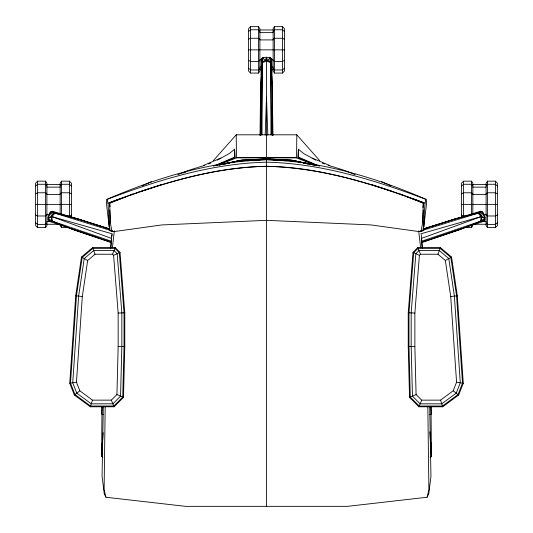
<?xml version="1.0" encoding="UTF-8"?>
<svg xmlns="http://www.w3.org/2000/svg" width="533" height="533" viewBox="0 0 533 533"><rect width="100%" height="100%" fill="white"/><g stroke="black" fill="none" stroke-linecap="round" stroke-linejoin="round"><path stroke-width="0.8" d="M241.682 160.107L266.507 158.967L266.507 157.868M216.285 165.35L234.913 157.655L234.613 149.187L229.43 153.504L217.237 160.153M262.016 134.916L262.276 62.701L261.237 59.463L261.883 58.363C264.555 56.878 268.445 56.878 271.117 58.363L271.763 59.463L272.976 135.409M429.725 406.819L430.957 476.369L428.719 493.911L427.086 497.242L347.496 506.35L185.524 506.35L105.934 497.242L104.115 489.707L105.188 406.426M260.364 135.489L261.237 59.463L262.942 57.704L265.247 60.569L267.753 60.569L270.084 61.575L270.724 62.701L272.363 85.586L272.636 135.489M262.942 57.704L260.637 85.586L260.024 135.409M234.913 157.655L234.613 149.187M109.885 228.857L52.341 211.235L50.142 212.314L51.661 216.545L51.621 220.296L52.487 221.255L73.747 229.89L111.51 242.668M314.47 164.89L296.555 157.868L296.808 134.802L236.212 134.802L213.287 160.68M261.337 134.916L262.276 62.701L266.493 61.062L270.724 62.701L271.663 134.916M103.295 406.819L102.063 476.369L104.301 493.911L105.934 497.242M116.927 394.567L118.153 346.437L118.153 313.044L113.609 255.327L112.523 254.248L95.047 254.248L87.672 260.484L82.309 296.521L76.459 382.208L79.837 390.809L92.469 400.136L111.35 400.136L116.927 394.567L123.489 397.378L114.095 406.772L90.284 406.772L74.36 395.006L69.743 383.24L75.713 295.802L81.482 257.039L92.615 247.612L115.275 247.612L120.025 252.369L124.782 312.784L124.782 346.523L123.489 397.378M265.174 135.189L266.493 97.113L267.826 135.189M102.063 443.263L101.59 456.528L102.842 457.58M109.731 210.069L110.378 222.767L111.85 230.869L114.229 231.569L161.799 224.939L266.507 220.342L371.221 224.939L418.791 231.569L421.17 230.869L422.642 222.767L423.335 202.74L411.896 198.443M102.003 406.706L101.59 456.528L103.122 432.663M315.783 160.153L303.59 153.504L298.407 149.187L298.107 157.655L316.735 165.35M422.642 222.767L423.289 210.069M102.096 406.699L101.663 414.161L103.629 414.461M108.705 220.395L109.232 226.865L106.373 202.946L106.986 199.375C157.408 177.482 211.208 161.193 266.507 159.773C321.812 161.193 375.612 177.482 426.034 199.375L425.021 203.14L423.155 230.716L420.757 231.515M110.797 247.945L111.71 234.707M408.238 312.784L412.988 252.369L417.745 247.612L440.405 247.612L451.538 257.039L457.307 295.802L463.277 383.24L458.66 395.006L442.73 406.772L418.925 406.772L409.531 397.378L408.238 346.523L408.238 312.784L414.867 313.044L419.411 255.327L420.497 254.248L437.973 254.248L445.348 260.484L450.711 296.521L456.561 382.208L453.183 390.809L440.551 400.136L421.67 400.136L416.093 394.567L414.867 346.437L414.867 313.044M112.39 247.778L114.348 230.829M260.637 85.586L260.91 82.289M424.315 220.395L423.788 226.865L426.647 202.946L426.034 199.375C374.866 180.087 321.632 163.418 266.507 162.185C211.388 163.418 158.154 180.087 106.986 199.375L107.999 203.14L109.865 230.716L112.263 231.515M424.515 217.97L424.648 216.351M422.916 207.577L423.335 202.74C372.953 184.185 320.719 167.042 266.507 166.303C211.748 167.209 158.867 184.225 107.999 203.14M104.301 493.911L104.461 492.405M110.571 248.485L111.637 239.39M112.023 236.079L112.216 234.427M421.49 242.668L459.253 229.89L480.513 221.255L481.339 216.545L482.858 212.314L480.659 211.235L423.115 228.857M110.378 222.767L109.685 202.74L120.365 198.729M421.337 242.375L483.911 221.242L484.757 220.289L484.897 217.524L482.858 212.314L480.133 214.286L477.901 213.22L455.628 218.737L423.155 229.137M271.117 58.363L270.084 61.575L270.058 57.704L271.763 59.463L270.724 62.701L270.984 134.916M90.284 406.772L92.469 400.136M437.973 254.248L440.405 247.612M270.058 57.704L267.753 60.569L266.5 57.271L265.247 60.569L262.916 61.575L261.883 58.363M112.523 254.248L115.275 247.612M418.925 406.772L421.67 400.136M112.943 231.202L55.099 213.22L51.101 211.508L48.103 217.524L48.243 220.289L49.089 221.242L111.663 242.375M48.243 220.289L51.621 220.296L47.95 219.076L51.661 216.545L53.833 213.486L55.099 213.22L77.372 218.737L109.845 229.137M298.407 149.187L298.107 157.655M71.429 217.317L71.429 183.152L69.437 181.167L61.482 181.167L60.156 183.152L60.156 214.319M45.565 227.584L46.891 225.599L46.891 183.152L45.565 181.167L37.61 181.167L35.618 183.152L35.618 225.599L37.61 227.584L45.565 227.584L45.565 181.167M274.468 26.65L273.143 28.642L273.143 71.082L274.468 73.068L282.423 73.068L284.415 71.082L284.415 28.642L282.423 26.65L274.468 26.65L274.468 73.068M258.552 73.068L259.877 71.082L259.877 28.642L258.552 26.65L250.597 26.65L248.605 28.642L248.605 71.082L250.597 73.068L258.552 73.068L258.552 26.65M487.435 181.167L486.109 183.152L486.109 225.599L487.435 227.584L495.39 227.584L497.382 225.599L497.382 183.152L495.39 181.167L487.435 181.167L487.435 227.584M465.156 227.584L471.518 227.584L472.844 225.599M60.156 185.997L61.482 184.271L69.437 184.271L71.429 185.997M46.891 222.754L45.565 224.473L37.61 224.473L35.618 222.754M273.143 31.48L274.468 29.761L282.423 29.761L284.415 31.48M259.877 68.237L258.552 69.963L250.597 69.963L248.605 68.237M486.109 185.997L487.435 184.271L495.39 184.271L497.382 185.997M421.57 241.242L480.513 221.255L481.379 220.296L485.05 219.076L481.339 216.545L477.901 213.22L420.057 231.202M472.844 214.319L472.844 183.152L471.518 181.167L463.563 181.167L461.571 183.152L461.571 217.317M481.799 221.661L486.109 221.601M52.867 214.286L50.142 212.314L48.103 217.524L51.661 216.545L55.099 213.22L52.341 211.235M35.618 185.997L37.61 184.271L45.565 184.271L46.891 185.997M248.605 31.48L250.597 29.761L258.552 29.761L259.877 31.48M284.415 68.237L282.423 69.963L274.468 69.963L273.143 68.237M461.571 185.997L463.563 184.271L471.518 184.271L472.844 185.997M497.382 222.754L495.39 224.473L487.435 224.473L486.109 222.754M430.178 457.58L431.43 456.528L431.017 406.706M74.36 395.006L79.837 390.809M60.156 193.765L61.482 192.773L69.437 192.773L71.429 193.765M273.143 39.249L274.468 38.256L282.423 38.256L284.415 39.249M46.891 214.986L45.565 215.978L37.61 215.978L35.618 214.986M259.877 60.469L258.552 61.468L250.597 61.468L248.605 60.469M486.109 193.765L487.435 192.773L495.39 192.773L497.382 193.765M479.167 213.486L481.899 211.508L484.897 217.524L481.339 216.545L420.744 233.84M480.659 211.235L477.901 213.22L481.899 211.508M445.348 260.484L451.538 257.039M248.605 39.249L250.597 38.256L258.552 38.256L259.877 39.249M284.415 60.469L282.423 61.468L274.468 61.468L273.143 60.469M35.618 193.765L37.61 192.773L45.565 192.773L46.891 193.765M67.051 215.978L69.437 215.978L71.429 214.986M461.571 193.765L463.563 192.773L471.518 192.773L472.844 193.765M497.382 214.986L495.39 215.978L487.435 215.978L486.109 214.986M461.458 228.824L433.942 238.124M142.191 185.87L144.343 184.871M145.776 184.211L151.512 181.553M113.609 255.327L120.025 252.369M220.929 158.061L203.293 165.49M213.506 166.183L234.82 157.035M409.531 397.378L416.093 394.567M208.616 163.984L210.795 163.078M177.862 174.704L187.123 170.9L196.65 167.795M182.979 173.072L186.543 171.613M109.571 203.313L127.194 196.311M130.259 195.098L132.557 194.185M218.543 164.89L236.465 157.868L296.555 157.868M130.272 195.005L132.564 194.145M222.787 164.404L240.896 160.273M421.37 238.451L481.339 216.545L480.133 214.286M425.021 203.14C374.206 183.905 321.232 167.708 266.507 166.303C212.334 167.549 160.013 183.872 109.685 202.74L110.031 206.771M136.401 192.819L138.713 192.06M141.025 191.307L161.825 184.511M422.076 241.982L427.613 240.183M423.982 229.003L427.932 227.718M431.097 226.692L455.628 218.737L471.552 214.353M197.403 167.569L204.925 165.337M473.144 213.92L477.122 212.82M235.2 161.739L241.476 160.06L266.507 158.894L291.544 160.06L297.82 161.739M225.432 163.811L237.432 160.906L266.507 159.58L295.588 160.906L307.588 163.811M218.956 165.003L239.257 160.68L249.171 160.68M215.952 165.55C248.904 157.162 284.116 157.162 317.068 165.55M219.303 165.023L220.895 164.724M224.859 163.964L226.445 163.658M69.743 383.24L76.459 382.208M429.391 414.461L431.357 414.161L430.924 406.699M450.711 296.521L457.307 295.802M247.405 160.7L249.064 160.613M257.372 160.186L259.864 160.053M455.628 218.737L457.234 218.67M118.153 313.044L124.782 312.784M408.238 346.523L414.867 346.437M480.513 221.255L483.911 221.242M484.757 220.289L481.379 220.296L481.339 216.545M259.877 29.968L273.143 29.968M259.877 32.633L273.143 32.633M259.877 39.915L273.143 39.915M248.605 49.862L284.415 49.862M259.877 59.809L261.323 59.809M271.697 59.809L273.143 59.809M259.877 67.091L261.297 67.091M271.723 67.091L273.143 67.091M259.877 69.756L261.536 69.756M271.484 69.756L273.143 69.756M236.459 157.561L296.561 157.561M283.849 160.68L293.763 160.68L316.502 165.523M46.891 184.478L60.156 184.478M472.844 184.478L486.109 184.478M46.891 187.143L60.156 187.143M472.844 187.143L486.109 187.143M46.891 194.425L60.156 194.425M472.844 194.425L486.109 194.425M35.618 204.372L71.429 204.372M461.571 204.372L497.382 204.372M46.891 214.319L49.776 214.319M483.224 214.319L486.109 214.319M461.571 214.986L463.563 215.978L465.949 215.978M46.891 221.601L51.201 221.661M46.891 224.266L58.497 224.266M474.503 224.266L486.109 224.266M60.156 225.599L61.482 227.584L67.844 227.584M49.089 221.242L52.487 221.255L111.43 241.242M118.153 346.437L124.782 346.523M75.766 218.67L77.372 218.737L101.903 226.692M266.507 158.967L291.338 160.107M273.156 160.053L275.648 160.186M283.956 160.613L285.615 160.7M75.713 295.802L82.309 296.521M456.561 382.208L463.277 383.24M306.575 163.658L308.161 163.964M312.125 164.724L313.71 165.023M292.124 160.273L310.233 164.404M55.878 212.82L59.856 213.92M61.448 214.353L77.372 218.737M52.487 221.255L51.661 216.545L112.256 233.84M328.095 165.337L335.617 167.569M105.068 227.718L109.018 229.003M336.37 167.795L345.897 170.9L355.158 174.704M99.058 238.124L71.542 228.824M105.387 240.183L110.924 241.982M371.195 184.511L391.995 191.307M51.661 216.545L111.63 238.451M329.727 165.49L312.091 158.061M400.456 194.145L402.741 195.005M400.463 194.185L402.761 195.098M405.826 196.311L423.442 203.313M322.225 163.078L324.404 163.984M298.2 157.035L319.514 166.183M412.988 252.369L419.411 255.327M381.501 181.553L387.244 184.211M388.677 184.871L390.829 185.87M81.482 257.039L87.672 260.484M51.101 211.508L53.833 213.486M453.183 390.809L458.66 395.006M296.808 134.802L319.733 160.68M417.745 247.612L420.497 254.248M111.35 400.136L114.095 406.772M92.615 247.612L95.047 254.248M440.551 400.136L442.73 406.772M418.671 230.829L420.63 247.778M421.383 239.39L422.442 248.485M428.559 492.405L428.719 493.911M272.09 82.289L272.363 85.586M108.306 215.545L108.439 217.164M421.31 234.707L422.223 247.945M429.845 431.843L431.43 456.528L430.924 442.43M427.832 406.426L428.905 489.707L427.086 497.242M236.212 134.802L236.465 157.868M495.39 181.167L495.39 227.584M471.518 181.167L471.518 214.319M471.518 225.252L471.518 227.584M463.563 181.167L463.563 215.978M282.423 26.65L282.423 73.068M266.493 57.291L266.507 158.254M266.507 158.894L266.507 506.35M250.597 26.65L250.597 73.068M69.437 181.167L69.437 215.978M61.482 181.167L61.482 214.319M61.482 225.252L61.482 227.584M37.61 181.167L37.61 227.584M121.837 346.483L120.571 396.126L112.876 403.821L91.256 403.821L76.792 393.141L72.728 382.781L78.644 296.121L84.234 258.572L93.695 250.563L114.049 250.563L117.173 253.681L121.837 312.898L121.837 346.483M124.049 346.51L122.757 397.065L113.789 406.033L90.53 406.033L74.966 394.54L70.489 383.127L76.446 295.882L82.169 257.419L92.882 248.351L114.968 248.351L119.312 252.695L124.049 312.811L124.049 346.51M413.701 252.695L408.971 312.811L408.971 346.51L410.263 397.065L419.224 406.033L442.49 406.033L458.054 394.54L462.531 383.127L456.574 295.882L450.851 257.419L440.131 248.351L418.052 248.351L413.701 252.695M415.847 253.681L411.183 312.898L411.183 346.483L412.449 396.126L420.144 403.821L441.764 403.821L456.228 393.141L460.292 382.781L454.376 296.121L448.786 258.572L439.325 250.563L418.965 250.563L415.847 253.681"/></g></svg>
